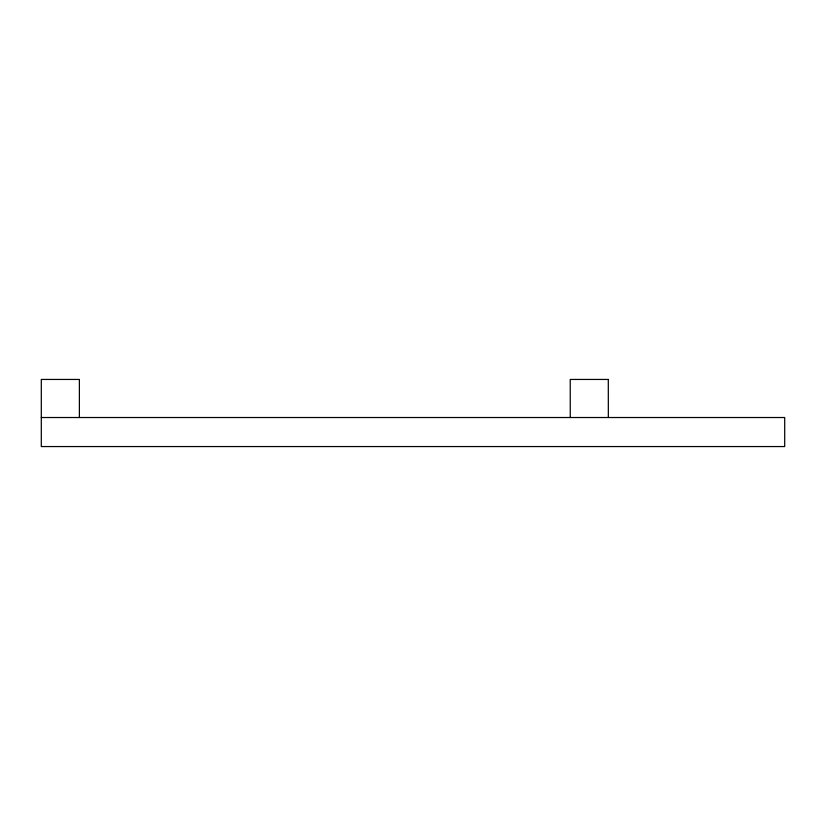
<?xml version="1.0" encoding="UTF-8"?>
<svg xmlns="http://www.w3.org/2000/svg" width="826" height="826" viewBox="0 0 826 826"><rect width="100%" height="100%" fill="white"/><g stroke="black" fill="none" stroke-linecap="round" stroke-linejoin="round"><path stroke-width="1.24" d="M608.339 379.444L570.229 379.444L570.26 417.522M41.3 417.522L784.7 417.522L784.7 446.556L41.3 446.556L41.3 379.444L79.379 379.444L79.379 417.522M608.297 379.444L608.339 417.522"/></g></svg>
